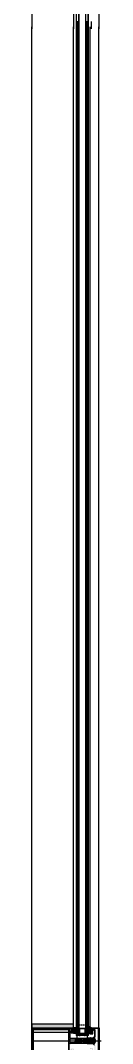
# Model space of a CAD drawing. Header units: millimetres. Extents: x 809 to 8159, y 33 to 4533.
# Drawn here: x 3993.9 to 4007.2, y 2323.5 to 2520.1 of the extents above; entities that cross this region are included whole.
import ezdxf

# ---------------------------------------------------------------- set-up
doc = ezdxf.new("R2010")
doc.units = ezdxf.units.MM
doc.linetypes.add('DASHDOT', pattern=[25.4, 12.7, -6.35, 0, -6.35])
doc.linetypes.add('HIDDEN', pattern=[0.375, 0.25, -0.125])
for name, color, linetype in [('1', 3, 'Continuous'), ('11', 11, 'Continuous'), ('3', 11, 'Continuous'), ('5', 11, 'Continuous'), ('EKSEN', 11, 'Continuous'), ('FITILLER', 240, 'Continuous'), ('GORUNUS-TARAMA', 11, 'Continuous')]:
    doc.layers.add(name, color=color, linetype=linetype)
doc.layers.add('cam', color=5, linetype='Continuous', lineweight=0)

# ---------------------------------------------------------------- blocks, each defined once
blk = doc.blocks.new('ajsdfxcvzx')
h = blk.add_hatch(color=256)
edge = h.paths.add_edge_path()
edge.add_line((35957.79, -6265), (35957.72, -6265))
edge.add_line((35957.72, -6265), (35957.72, -6264.91))
edge.add_line((35957.72, -6264.91), (35957.24, -6264.91))
edge.add_arc((35957.24, -6265.01), 0.1, 90, 180)
edge.add_line((35957.14, -6265.01), (35957.14, -6265.29))
edge.add_arc((35957.24, -6265.29), 0.1, 180, 270)
edge.add_line((35957.24, -6265.39), (35957.32, -6265.39))
edge.add_arc((35957.32, -6265.44), 0.05, 405, 450, ccw=False)
edge.add_line((35957.36, -6265.4), (35957.53, -6265.58))
edge.add_arc((35957.56, -6265.54), 0.05, 225, 270)
edge.add_line((35957.56, -6265.59), (35957.72, -6265.59))
edge.add_line((35957.72, -6265.59), (35957.72, -6265.5))
edge.add_line((35957.72, -6265.5), (35957.79, -6265.5))
edge.add_arc((35957.79, -6265.55), 0.05, 0, 90, ccw=False)
edge.add_line((35957.84, -6265.55), (35957.84, -6265.75))
edge.add_line((35957.84, -6265.75), (35957.4, -6265.75))
edge.add_arc((35957.4, -6265.7), 0.05, 180, 270, ccw=False)
edge.add_line((35957.35, -6265.7), (35957.35, -6265.63))
edge.add_arc((35957.3, -6265.63), 0.05, 360, 405)
edge.add_line((35957.34, -6265.6), (35957.3, -6265.56))
edge.add_arc((35957.27, -6265.6), 0.05, 405, 450)
edge.add_line((35957.27, -6265.55), (35957.19, -6265.55))
edge.add_arc((35957.19, -6265.6), 0.05, 90, 180)
edge.add_line((35957.14, -6265.6), (35957.14, -6265.85))
edge.add_line((35957.14, -6265.85), (35957.14, -6266.22))
edge.add_line((35957.14, -6266.22), (35957.11, -6266.25))
edge.add_line((35957.11, -6266.25), (35957.14, -6266.28))
edge.add_line((35957.14, -6266.28), (35957.14, -6266.65))
edge.add_arc((35957.23, -6266.66), 0.0919, 174.9295, 270.955)
edge.add_line((35957.23, -6266.75), (35959.51, -6266.75))
edge.add_arc((35959.53, -6266.75), 0.02, 180, 360)
edge.add_line((35959.55, -6266.75), (35959.57, -6266.75))
edge.add_arc((35959.59, -6266.75), 0.02, 180, 360)
edge.add_line((35959.61, -6266.75), (35960.54, -6266.75))
edge.add_line((35960.54, -6266.75), (35960.54, -6266.89))
edge.add_arc((35960.48, -6266.89), 0.06, 270, 360, ccw=False)
edge.add_line((35960.48, -6266.95), (35960.48, -6267.02))
edge.add_arc((35960.45, -6267.02), 0.03, 270, 360, ccw=False)
edge.add_line((35960.45, -6267.05), (35960.41, -6267.05))
edge.add_arc((35960.41, -6267.02), 0.03, 180, 270, ccw=False)
edge.add_line((35960.38, -6267.02), (35960.38, -6266.95))
edge.add_line((35960.38, -6266.95), (35959.74, -6266.95))
edge.add_line((35959.74, -6266.95), (35959.74, -6267.2))
edge.add_line((35959.74, -6267.2), (35959.69, -6267.25))
edge.add_line((35959.69, -6267.25), (35959.74, -6267.3))
edge.add_line((35959.74, -6267.3), (35959.74, -6267.55))
edge.add_line((35959.74, -6267.55), (35960.38, -6267.55))
edge.add_line((35960.38, -6267.55), (35960.38, -6267.48))
edge.add_arc((35960.41, -6267.48), 0.03, 90, 180, ccw=False)
edge.add_line((35960.41, -6267.45), (35960.45, -6267.45))
edge.add_arc((35960.45, -6267.48), 0.03, 0, 90, ccw=False)
edge.add_line((35960.48, -6267.48), (35960.48, -6267.55))
edge.add_arc((35960.48, -6267.61), 0.06, 360, 450, ccw=False)
edge.add_line((35960.54, -6267.61), (35960.54, -6267.75))
edge.add_line((35960.54, -6267.75), (35959.61, -6267.75))
edge.add_arc((35959.59, -6267.75), 0.02, 360, 540)
edge.add_line((35959.57, -6267.75), (35959.55, -6267.75))
edge.add_arc((35959.53, -6267.75), 0.02, 360, 540)
edge.add_line((35959.51, -6267.75), (35957.23, -6267.75))
edge.add_arc((35957.23, -6267.84), 0.0919, 449.045, 545.0705)
edge.add_line((35957.14, -6267.85), (35957.14, -6268.22))
edge.add_line((35957.14, -6268.22), (35957.11, -6268.25))
edge.add_line((35957.11, -6268.25), (35957.14, -6268.28))
edge.add_line((35957.14, -6268.28), (35957.14, -6268.65))
edge.add_line((35957.14, -6268.65), (35957.14, -6268.9))
edge.add_arc((35957.19, -6268.9), 0.05, 180, 270)
edge.add_line((35957.19, -6268.95), (35957.27, -6268.95))
edge.add_arc((35957.27, -6268.9), 0.05, 270, 315)
edge.add_line((35957.3, -6268.94), (35957.34, -6268.9))
edge.add_arc((35957.3, -6268.87), 0.05, 315, 360)
edge.add_line((35957.35, -6268.87), (35957.35, -6268.8))
edge.add_arc((35957.4, -6268.8), 0.05, 90, 180, ccw=False)
edge.add_line((35957.4, -6268.75), (35957.84, -6268.75))
edge.add_line((35957.84, -6268.75), (35957.84, -6268.95))
edge.add_arc((35957.79, -6268.95), 0.05, 270, 360, ccw=False)
edge.add_line((35957.79, -6269), (35957.72, -6269))
edge.add_line((35957.72, -6269), (35957.72, -6268.91))
edge.add_line((35957.72, -6268.91), (35957.56, -6268.91))
edge.add_arc((35957.56, -6268.96), 0.05, 450, 495)
edge.add_line((35957.53, -6268.92), (35957.36, -6269.1))
edge.add_arc((35957.32, -6269.06), 0.05, 270, 315, ccw=False)
edge.add_line((35957.32, -6269.11), (35957.24, -6269.11))
edge.add_arc((35957.24, -6269.21), 0.1, 90, 180)
edge.add_line((35957.14, -6269.21), (35957.14, -6269.49))
edge.add_arc((35957.24, -6269.49), 0.1, 180, 270)
edge.add_line((35957.24, -6269.59), (35957.72, -6269.59))
edge.add_line((35957.72, -6269.59), (35957.72, -6269.5))
edge.add_line((35957.72, -6269.5), (35957.79, -6269.5))
edge.add_arc((35957.79, -6269.55), 0.05, 0, 90, ccw=False)
edge.add_line((35957.84, -6269.55), (35957.84, -6269.75))
edge.add_line((35957.84, -6269.75), (35949.85, -6269.75))
edge.add_line((35949.85, -6269.75), (35949.85, -6264.75))
edge.add_line((35949.85, -6264.75), (35957.84, -6264.75))
edge.add_line((35957.84, -6264.75), (35957.84, -6264.95))
edge.add_arc((35957.79, -6264.95), 0.05, 270, 360, ccw=False)
h.paths.add_polyline_path([(35956.95, -6269.55), (35950.05, -6269.55), (35950.05, -6264.95), (35956.95, -6264.95), (35956.95, -6267.25)], flags=16)
edge = h.paths.add_edge_path(flags=16)
edge.add_arc((35959.35, -6267.05), 0.1, 360, 450)
edge.add_line((35959.35, -6266.95), (35957.25, -6266.95))
edge.add_arc((35957.25, -6267.05), 0.1, 90, 180)
edge.add_line((35957.15, -6267.05), (35957.15, -6267.45))
edge.add_arc((35957.25, -6267.45), 0.1, 180, 270)
edge.add_line((35957.25, -6267.55), (35959.35, -6267.55))
edge.add_arc((35959.35, -6267.45), 0.1, 270, 360)
edge.add_line((35959.45, -6267.45), (35959.45, -6267.05))
h = blk.add_hatch()
h.set_pattern_fill('NET', color=256, angle=180, style=0)
h.set_pattern_definition([(180, (35901.66928, -6273.70794), (-2e-17, 0.125), []), (90, (35901.66928, -6273.70794), (0.125, 3e-17), [])])
h.paths.add_polyline_path([(35960.09, -6265.96), (35958.93, -6265.96), (35958.93, -6266.25), (35959.13, -6266.21), (35959.37, -6266.19), (35959.62, -6266.19), (35959.95, -6266.22), (35960.09, -6266.24)])
h = blk.add_hatch(color=256)
edge = h.paths.add_edge_path()
edge.add_line((35961.41, -6268.73), (35961.41, -6269.33))
edge.add_line((35961.41, -6269.33), (35961.13, -6269.56))
edge.add_line((35961.13, -6269.56), (35961.13, -6269.36))
edge.add_line((35961.13, -6269.36), (35961.06, -6269.36))
edge.add_arc((35961.06, -6269.41), 0.05, 90, 180)
edge.add_line((35961.01, -6269.41), (35961.01, -6269.75))
edge.add_line((35961.01, -6269.75), (35961.12, -6269.75))
edge.add_line((35961.12, -6269.75), (35961.47, -6269.45))
edge.add_arc((35961.5, -6269.48), 0.05, 40, 130, ccw=False)
edge.add_line((35961.54, -6269.45), (35961.62, -6269.54))
edge.add_arc((35961.66, -6269.51), 0.05, 220, 310)
edge.add_line((35961.69, -6269.55), (35961.99, -6269.29))
edge.add_arc((35961.96, -6269.25), 0.05, 310, 360)
edge.add_line((35962.01, -6269.25), (35962.01, -6268.07))
edge.add_arc((35961.96, -6268.07), 0.05, 0, 45)
edge.add_line((35962, -6268.04), (35961.82, -6267.86))
edge.add_line((35961.82, -6267.86), (35961.78, -6267.86))
edge.add_line((35961.78, -6267.86), (35961.78, -6267.82))
edge.add_line((35961.78, -6267.82), (35961.72, -6267.76))
edge.add_arc((35961.76, -6267.73), 0.05, 180, 225, ccw=False)
edge.add_line((35961.71, -6267.73), (35961.71, -6266.77))
edge.add_arc((35961.76, -6266.77), 0.05, 135, 180, ccw=False)
edge.add_line((35961.72, -6266.74), (35961.78, -6266.68))
edge.add_line((35961.78, -6266.68), (35961.78, -6266.64))
edge.add_line((35961.78, -6266.64), (35961.82, -6266.64))
edge.add_line((35961.82, -6266.64), (35962, -6266.46))
edge.add_arc((35961.96, -6266.43), 0.05, 315, 360)
edge.add_line((35962.01, -6266.43), (35962.01, -6265.25))
edge.add_arc((35961.96, -6265.25), 0.05, 0, 50)
edge.add_line((35961.99, -6265.21), (35961.69, -6264.95))
edge.add_arc((35961.66, -6264.99), 0.05, 50, 140)
edge.add_line((35961.62, -6264.96), (35961.54, -6265.05))
edge.add_arc((35961.5, -6265.02), 0.05, 230, 320, ccw=False)
edge.add_line((35961.47, -6265.05), (35961.12, -6264.76))
edge.add_line((35961.12, -6264.76), (35961.01, -6264.76))
edge.add_line((35961.01, -6264.76), (35961.01, -6265.09))
edge.add_arc((35961.06, -6265.09), 0.05, 180, 270)
edge.add_line((35961.06, -6265.14), (35961.13, -6265.14))
edge.add_line((35961.13, -6265.14), (35961.13, -6264.94))
edge.add_line((35961.13, -6264.94), (35961.41, -6265.17))
edge.add_line((35961.41, -6265.17), (35961.41, -6265.77))
edge.add_line((35961.41, -6265.77), (35961.13, -6265.77))
edge.add_line((35961.13, -6265.77), (35961.13, -6265.64))
edge.add_line((35961.13, -6265.64), (35961.06, -6265.64))
edge.add_arc((35961.06, -6265.69), 0.05, 90, 180)
edge.add_line((35961.01, -6265.69), (35961.01, -6265.89))
edge.add_line((35961.01, -6265.89), (35961.48, -6265.89))
edge.add_arc((35961.48, -6265.84), 0.05, 270, 360)
edge.add_line((35961.53, -6265.84), (35961.53, -6265.27))
edge.add_arc((35961.58, -6265.27), 0.05, 140, 180, ccw=False)
edge.add_line((35961.54, -6265.23), (35961.63, -6265.13))
edge.add_arc((35961.67, -6265.16), 0.05, 50, 140, ccw=False)
edge.add_line((35961.7, -6265.12), (35961.87, -6265.26))
edge.add_arc((35961.84, -6265.3), 0.05, 0, 50, ccw=False)
edge.add_line((35961.89, -6265.3), (35961.89, -6266.38))
edge.add_arc((35961.84, -6266.38), 0.05, 315, 360, ccw=False)
edge.add_line((35961.88, -6266.41), (35961.55, -6266.74))
edge.add_arc((35961.52, -6266.7), 0.05, 270, 315, ccw=False)
edge.add_line((35961.52, -6266.75), (35961.11, -6266.75))
edge.add_line((35961.11, -6266.75), (35961.11, -6266.65))
edge.add_line((35961.11, -6266.65), (35961.01, -6266.65))
edge.add_line((35961.01, -6266.65), (35961.01, -6266.95))
edge.add_arc((35961.06, -6266.95), 0.05, 180, 270)
edge.add_line((35961.06, -6267), (35961.13, -6267))
edge.add_line((35961.13, -6267), (35961.13, -6266.87))
edge.add_line((35961.13, -6266.87), (35961.51, -6266.87))
edge.add_arc((35961.51, -6266.92), 0.05, 0, 90, ccw=False)
edge.add_line((35961.56, -6266.92), (35961.56, -6267.58))
edge.add_arc((35961.51, -6267.58), 0.05, 270, 360, ccw=False)
edge.add_line((35961.51, -6267.63), (35961.13, -6267.63))
edge.add_line((35961.13, -6267.63), (35961.13, -6267.5))
edge.add_line((35961.13, -6267.5), (35961.06, -6267.5))
edge.add_arc((35961.06, -6267.55), 0.05, 90, 180)
edge.add_line((35961.01, -6267.55), (35961.01, -6267.85))
edge.add_line((35961.01, -6267.85), (35961.11, -6267.85))
edge.add_line((35961.11, -6267.85), (35961.11, -6267.75))
edge.add_line((35961.11, -6267.75), (35961.52, -6267.75))
edge.add_arc((35961.52, -6267.8), 0.05, 45, 90, ccw=False)
edge.add_line((35961.55, -6267.76), (35961.88, -6268.09))
edge.add_arc((35961.84, -6268.12), 0.05, 0, 45, ccw=False)
edge.add_line((35961.89, -6268.12), (35961.89, -6269.2))
edge.add_arc((35961.84, -6269.2), 0.05, 310, 360, ccw=False)
edge.add_line((35961.87, -6269.24), (35961.7, -6269.38))
edge.add_arc((35961.67, -6269.34), 0.05, 220, 310, ccw=False)
edge.add_line((35961.63, -6269.37), (35961.54, -6269.27))
edge.add_arc((35961.58, -6269.23), 0.05, 180, 220, ccw=False)
edge.add_line((35961.53, -6269.23), (35961.53, -6268.66))
edge.add_arc((35961.48, -6268.66), 0.05, 360, 450)
edge.add_line((35961.48, -6268.61), (35961.01, -6268.61))
edge.add_line((35961.01, -6268.61), (35961.01, -6268.81))
edge.add_arc((35961.06, -6268.81), 0.05, 180, 270)
edge.add_line((35961.06, -6268.86), (35961.13, -6268.86))
edge.add_line((35961.13, -6268.86), (35961.13, -6268.73))
edge.add_line((35961.13, -6268.73), (35961.41, -6268.73))
h = blk.add_hatch(color=256)
edge = h.paths.add_edge_path()
edge.add_arc((35962.6, -6269.57), 0.05, 270, 360)
edge.add_line((35962.65, -6269.57), (35962.65, -6264.93))
edge.add_arc((35962.6, -6264.93), 0.05, 360, 450)
edge.add_line((35962.6, -6264.88), (35961.65, -6264.88))
edge.add_line((35961.65, -6264.88), (35961.54, -6265.01))
edge.add_arc((35961.5, -6264.98), 0.05, 230, 320, ccw=False)
edge.add_line((35961.47, -6265.02), (35961.19, -6264.79))
edge.add_arc((35961.2, -6264.77), 0.02, 90, 230, ccw=False)
edge.add_line((35961.2, -6264.75), (35962.73, -6264.75))
edge.add_arc((35962.73, -6264.8), 0.05, 0, 90, ccw=False)
edge.add_line((35962.78, -6264.8), (35962.78, -6269.7))
edge.add_arc((35962.73, -6269.7), 0.05, 270, 360, ccw=False)
edge.add_line((35962.73, -6269.75), (35961.2, -6269.75))
edge.add_arc((35961.2, -6269.73), 0.02, 130, 270, ccw=False)
edge.add_line((35961.19, -6269.71), (35961.47, -6269.48))
edge.add_arc((35961.5, -6269.52), 0.05, 40, 130, ccw=False)
edge.add_line((35961.54, -6269.49), (35961.65, -6269.62))
edge.add_line((35961.65, -6269.62), (35962.6, -6269.62))
at = {"layer": 'FITILLER'}
h = blk.add_hatch(dxfattribs=at)
h.set_pattern_fill('DOTS', color=256, scale=1.2, angle=135, style=0)
h.set_pattern_definition([(135, (36052.0062, -6406.31184), (-0.079549513, -0.026516504), [0, -0.075])])
h.paths.add_polyline_path([(35957.81, -6264.74), (35957.81, -6264.05), (35949.81, -6264.05), (35949.81, -6264.74)])
h = blk.add_hatch(dxfattribs=at)
h.set_pattern_fill('NET', color=256, scale=1.5, angle=225, style=0)
h.set_pattern_definition([(225, (35971.45092, -6277.49666), (0.1325825, -0.1325825), []), (315, (35971.45092, -6277.49666), (0.1325825, 0.1325825), [])])
edge = h.paths.add_edge_path(flags=16)
edge.add_arc((35957.82, -6265.28), 0.1, 270, 360, ccw=False)
edge.add_line((35957.82, -6265.38), (35957.66, -6265.38))
edge.add_arc((35957.66, -6265.28), 0.1, 180, 270, ccw=False)
edge.add_line((35957.56, -6265.28), (35957.56, -6265.23))
edge.add_arc((35957.66, -6265.23), 0.1, 90, 180, ccw=False)
edge.add_line((35957.66, -6265.13), (35957.82, -6265.13))
edge.add_arc((35957.82, -6265.23), 0.1, 0, 90, ccw=False)
edge.add_line((35957.92, -6265.23), (35957.92, -6265.28))
edge = h.paths.add_edge_path()
edge.add_line((35957.84, -6265.75), (35958.35, -6265.75))
edge.add_arc((35958.35, -6265.74), 0.01, 270, 405)
edge.add_line((35958.36, -6265.73), (35958.25, -6265.62))
edge.add_arc((35958.26, -6265.62), 0.00893, 135, 225, ccw=False)
edge.add_line((35958.25, -6265.61), (35958.36, -6265.5))
edge.add_arc((35958.35, -6265.49), 0.00893, 315, 405)
edge.add_line((35958.36, -6265.49), (35958.25, -6265.38))
edge.add_arc((35958.26, -6265.37), 0.00893, 135, 225, ccw=False)
edge.add_line((35958.25, -6265.37), (35958.36, -6265.26))
edge.add_arc((35958.35, -6265.25), 0.00893, 315, 405)
edge.add_line((35958.36, -6265.24), (35958.25, -6265.13))
edge.add_arc((35958.26, -6265.13), 0.00893, 135, 225, ccw=False)
edge.add_line((35958.25, -6265.12), (35958.36, -6265.01))
edge.add_arc((35958.35, -6265.01), 0.00893, 315, 405)
edge.add_line((35958.36, -6265), (35958.25, -6264.89))
edge.add_arc((35958.26, -6264.88), 0.00893, 135, 225, ccw=False)
edge.add_line((35958.25, -6264.88), (35958.36, -6264.77))
edge.add_arc((35958.35, -6264.76), 0.01, 315, 450)
edge.add_line((35958.35, -6264.75), (35957.84, -6264.75))
edge.add_line((35957.84, -6264.75), (35957.84, -6264.98))
edge.add_arc((35957.79, -6264.98), 0.05, 270, 360, ccw=False)
edge.add_line((35957.79, -6265.03), (35957.67, -6265.03))
edge.add_line((35957.67, -6265.03), (35957.67, -6264.93))
edge.add_line((35957.67, -6264.93), (35957.62, -6264.93))
edge.add_line((35957.62, -6264.93), (35957.49, -6265))
edge.add_arc((35957.51, -6265.04), 0.05, 120, 180)
edge.add_line((35957.46, -6265.04), (35957.46, -6265.46))
edge.add_arc((35957.51, -6265.46), 0.05, 180, 240)
edge.add_line((35957.49, -6265.5), (35957.62, -6265.58))
edge.add_line((35957.62, -6265.58), (35957.67, -6265.58))
edge.add_line((35957.67, -6265.58), (35957.67, -6265.48))
edge.add_line((35957.67, -6265.48), (35957.79, -6265.48))
edge.add_arc((35957.79, -6265.53), 0.05, 0, 90, ccw=False)
edge.add_line((35957.84, -6265.53), (35957.84, -6265.75))
h = blk.add_hatch(dxfattribs=at)
h.set_pattern_fill('NET', color=256, scale=1.5, angle=225, style=0)
h.set_pattern_definition([(225, (35975.4269, -6281.73818), (0.1325825, -0.1325825), []), (315, (35975.4269, -6281.73818), (0.1325825, 0.1325825), [])])
edge = h.paths.add_edge_path(flags=16)
edge.add_arc((35961.18, -6265.37), 0.1, 0, 90)
edge.add_line((35961.18, -6265.27), (35961.06, -6265.27))
edge.add_arc((35961.06, -6265.37), 0.1, 90, 180)
edge.add_line((35960.96, -6265.37), (35960.96, -6265.42))
edge.add_arc((35961.06, -6265.42), 0.1, 180, 270)
edge.add_line((35961.06, -6265.52), (35961.18, -6265.52))
edge.add_arc((35961.18, -6265.42), 0.1, 270, 360)
edge.add_line((35961.28, -6265.42), (35961.28, -6265.37))
edge = h.paths.add_edge_path()
edge.add_arc((35961.03, -6264.41), 0.2, 229.7669, 260)
edge.add_line((35960.99, -6264.61), (35961.13, -6264.63))
edge.add_arc((35961.12, -6264.68), 0.05, 15, 80, ccw=False)
edge.add_line((35961.17, -6264.67), (35961.18, -6264.74))
edge.add_line((35961.18, -6264.74), (35961.01, -6264.74))
edge.add_line((35961.01, -6264.74), (35961.01, -6265.12))
edge.add_arc((35961.06, -6265.12), 0.05, 180, 270)
edge.add_line((35961.06, -6265.17), (35961.18, -6265.17))
edge.add_line((35961.18, -6265.17), (35961.18, -6265.07))
edge.add_line((35961.18, -6265.07), (35961.23, -6265.07))
edge.add_line((35961.23, -6265.07), (35961.36, -6265.14))
edge.add_arc((35961.33, -6265.19), 0.05, 0, 60, ccw=False)
edge.add_line((35961.38, -6265.19), (35961.38, -6265.6))
edge.add_arc((35961.33, -6265.6), 0.05, -60, 0, ccw=False)
edge.add_line((35961.36, -6265.64), (35961.23, -6265.72))
edge.add_line((35961.23, -6265.72), (35961.18, -6265.72))
edge.add_line((35961.18, -6265.72), (35961.18, -6265.62))
edge.add_line((35961.18, -6265.62), (35961.06, -6265.62))
edge.add_arc((35961.06, -6265.67), 0.05, 90, 180)
edge.add_line((35961.01, -6265.67), (35961.01, -6265.89))
edge.add_line((35961.01, -6265.89), (35960.66, -6265.89))
edge.add_line((35960.66, -6265.89), (35960.66, -6265.74))
edge.add_line((35960.66, -6265.74), (35960.81, -6265.74))
edge.add_arc((35960.81, -6265.69), 0.05, 270, 360)
edge.add_line((35960.86, -6265.69), (35960.86, -6265.67))
edge.add_arc((35960.81, -6265.67), 0.05, 0, 90)
edge.add_line((35960.81, -6265.62), (35960.66, -6265.62))
edge.add_line((35960.66, -6265.62), (35960.66, -6265.47))
edge.add_line((35960.66, -6265.47), (35960.81, -6265.47))
edge.add_arc((35960.81, -6265.42), 0.05, 270, 360)
edge.add_line((35960.86, -6265.42), (35960.86, -6265.4))
edge.add_arc((35960.81, -6265.4), 0.05, 0, 90)
edge.add_line((35960.81, -6265.35), (35960.66, -6265.35))
edge.add_line((35960.66, -6265.35), (35960.66, -6265.2))
edge.add_line((35960.66, -6265.2), (35960.81, -6265.2))
edge.add_arc((35960.81, -6265.15), 0.05, 270, 360)
edge.add_line((35960.86, -6265.15), (35960.86, -6265.13))
edge.add_arc((35960.81, -6265.13), 0.05, 0, 90)
edge.add_line((35960.81, -6265.08), (35960.66, -6265.08))
edge.add_line((35960.66, -6265.08), (35960.66, -6264.93))
edge.add_line((35960.66, -6264.93), (35960.81, -6264.93))
edge.add_arc((35960.81, -6264.88), 0.05, 270, 360)
edge.add_line((35960.86, -6264.88), (35960.86, -6264.77))
edge.add_arc((35960.81, -6264.77), 0.05, 0, 40)
edge.add_line((35960.85, -6264.74), (35960.58, -6264.42))
edge.add_arc((35960.61, -6264.39), 0.05, 49.7669, 229.7669, ccw=False)
edge.add_line((35960.64, -6264.35), (35960.9, -6264.56))
h = blk.add_hatch(dxfattribs=at)
h.set_pattern_fill('NET', color=256, scale=1.5, angle=225, style=0)
h.set_pattern_definition([(225, (35979.32106, -6345.28217), (0.1325825, -0.1325825), []), (315, (35979.32106, -6345.28217), (0.1325825, 0.1325825), [])])
edge = h.paths.add_edge_path(flags=16)
edge.add_arc((35961.02, -6267.23), 0.1, 90, 180, ccw=False)
edge.add_line((35961.02, -6267.13), (35961.17, -6267.13))
edge.add_arc((35961.17, -6267.23), 0.1, 0, 90, ccw=False)
edge.add_line((35961.27, -6267.23), (35961.27, -6267.28))
edge.add_arc((35961.17, -6267.28), 0.1, 270, 360, ccw=False)
edge.add_line((35961.17, -6267.38), (35961.02, -6267.38))
edge.add_arc((35961.02, -6267.28), 0.1, 180, 270, ccw=False)
edge.add_line((35960.92, -6267.28), (35960.92, -6267.23))
edge = h.paths.add_edge_path()
edge.add_line((35961, -6266.75), (35960.48, -6266.75))
edge.add_arc((35960.48, -6266.76), 0.01, 90, 225)
edge.add_line((35960.48, -6266.77), (35960.59, -6266.88))
edge.add_arc((35960.58, -6266.89), 0.00893, -45, 45, ccw=False)
edge.add_line((35960.59, -6266.89), (35960.48, -6267))
edge.add_arc((35960.48, -6267.01), 0.00893, 135, 225)
edge.add_line((35960.48, -6267.01), (35960.59, -6267.12))
edge.add_arc((35960.58, -6267.13), 0.00893, -45, 45, ccw=False)
edge.add_line((35960.59, -6267.14), (35960.48, -6267.24))
edge.add_arc((35960.48, -6267.25), 0.00893, 135, 225)
edge.add_line((35960.48, -6267.26), (35960.59, -6267.37))
edge.add_arc((35960.58, -6267.37), 0.00893, -45, 45, ccw=False)
edge.add_line((35960.59, -6267.38), (35960.48, -6267.49))
edge.add_arc((35960.48, -6267.49), 0.00893, 135, 225)
edge.add_line((35960.48, -6267.5), (35960.59, -6267.61))
edge.add_arc((35960.58, -6267.62), 0.00893, -45, 45, ccw=False)
edge.add_line((35960.59, -6267.62), (35960.48, -6267.73))
edge.add_arc((35960.48, -6267.74), 0.01, 135, 270)
edge.add_line((35960.48, -6267.75), (35961, -6267.75))
edge.add_line((35961, -6267.75), (35961, -6267.53))
edge.add_arc((35961.05, -6267.53), 0.05, 90, 180, ccw=False)
edge.add_line((35961.05, -6267.48), (35961.17, -6267.48))
edge.add_line((35961.17, -6267.48), (35961.17, -6267.58))
edge.add_line((35961.17, -6267.58), (35961.22, -6267.58))
edge.add_line((35961.22, -6267.58), (35961.35, -6267.5))
edge.add_arc((35961.32, -6267.46), 0.05, 300, 360)
edge.add_line((35961.37, -6267.46), (35961.37, -6267.04))
edge.add_arc((35961.32, -6267.04), 0.05, 0, 60)
edge.add_line((35961.35, -6267), (35961.22, -6266.93))
edge.add_line((35961.22, -6266.93), (35961.17, -6266.93))
edge.add_line((35961.17, -6266.93), (35961.17, -6267.03))
edge.add_line((35961.17, -6267.03), (35961.05, -6267.03))
edge.add_arc((35961.05, -6266.98), 0.05, 180, 270, ccw=False)
edge.add_line((35961, -6266.98), (35961, -6266.75))
at = {"linetype": 'HIDDEN'}
for p, q in [((35958.51, -6266.23), (35958.51, -6264.17)), ((35958.51, -6264.17), (35960.51, -6264.17)), ((35960.51, -6264.17), (35960.51, -6266.25))]:
    blk.add_line(p, q, dxfattribs=at)
blk.add_line((35960.51, -6266.25), (35960.51, -6266.25))
at = {"elevation": 0}
for points in [[(35949.85, -6269.75), (35949.85, -6264.75), (35957.84, -6264.75), (35957.84, -6264.95, -0.414214), (35957.79, -6265), (35957.72, -6265), (35957.72, -6264.91), (35957.24, -6264.91, 0.414214), (35957.14, -6265.01), (35957.14, -6265.29, 0.414214), (35957.24, -6265.39), (35957.32, -6265.39, -0.198912), (35957.36, -6265.4), (35957.53, -6265.58, 0.198912), (35957.56, -6265.59), (35957.72, -6265.59), (35957.72, -6265.5), (35957.79, -6265.5, -0.414214), (35957.84, -6265.55), (35957.84, -6265.75), (35957.4, -6265.75, -0.414214), (35957.35, -6265.7), (35957.35, -6265.63, 0.198912), (35957.34, -6265.6), (35957.3, -6265.56, 0.198912), (35957.27, -6265.55), (35957.19, -6265.55, 0.414214), (35957.14, -6265.6), (35957.14, -6265.85), (35957.14, -6266.22), (35957.11, -6266.25), (35957.14, -6266.28), (35957.14, -6266.65, 0.445362), (35957.23, -6266.75), (35959.51, -6266.75, 1), (35959.55, -6266.75), (35959.57, -6266.75, 1), (35959.61, -6266.75), (35960.54, -6266.75), (35960.54, -6266.89, -0.414214), (35960.48, -6266.95), (35960.48, -6267.02, -0.414214), (35960.45, -6267.05), (35960.41, -6267.05, -0.414214), (35960.38, -6267.02), (35960.38, -6266.95), (35959.74, -6266.95), (35959.74, -6267.2), (35959.69, -6267.25), (35959.74, -6267.3), (35959.74, -6267.55), (35960.38, -6267.55), (35960.38, -6267.48, -0.414214), (35960.41, -6267.45), (35960.45, -6267.45, -0.414214), (35960.48, -6267.48), (35960.48, -6267.55, -0.414214), (35960.54, -6267.61), (35960.54, -6267.75), (35959.61, -6267.75, 1), (35959.57, -6267.75), (35959.55, -6267.75, 1), (35959.51, -6267.75), (35957.23, -6267.75, 0.445362), (35957.14, -6267.85)], [(35961.78, -6267.82), (35961.72, -6267.76, -0.198912), (35961.71, -6267.73), (35961.71, -6266.77, -0.198912), (35961.72, -6266.74), (35961.78, -6266.68), (35961.78, -6266.64), (35961.82, -6266.64), (35962, -6266.46, 0.198912), (35962.01, -6266.43), (35962.01, -6265.25, 0.221695), (35961.99, -6265.21), (35961.69, -6264.95, 0.414214), (35961.62, -6264.96), (35961.54, -6265.05, -0.414214), (35961.47, -6265.05), (35961.12, -6264.76), (35961.01, -6264.76), (35961.01, -6265.09, 0.414214), (35961.06, -6265.14), (35961.13, -6265.14), (35961.13, -6264.94), (35961.41, -6265.17), (35961.41, -6265.77), (35961.13, -6265.77), (35961.13, -6265.64), (35961.06, -6265.64, 0.414214), (35961.01, -6265.69), (35961.01, -6265.89), (35961.48, -6265.89, 0.414214), (35961.53, -6265.84), (35961.53, -6265.27, -0.176327), (35961.54, -6265.23), (35961.63, -6265.13, -0.414214), (35961.7, -6265.12), (35961.87, -6265.26, -0.221695), (35961.89, -6265.3), (35961.89, -6266.38, -0.198912), (35961.88, -6266.41), (35961.55, -6266.74, -0.198912), (35961.52, -6266.75), (35961.11, -6266.75), (35961.11, -6266.65), (35961.01, -6266.65), (35961.01, -6266.95, 0.414214), (35961.06, -6267), (35961.13, -6267), (35961.13, -6266.87), (35961.51, -6266.87, -0.414214), (35961.56, -6266.92), (35961.56, -6267.58, -0.414214), (35961.51, -6267.63), (35961.13, -6267.63), (35961.13, -6267.5), (35961.06, -6267.5, 0.414214), (35961.01, -6267.55), (35961.01, -6267.85)], [(35961.11, -6267.85), (35961.11, -6267.75), (35961.52, -6267.75, -0.198912), (35961.55, -6267.76), (35961.88, -6268.09, -0.198912)]]:
    blk.add_lwpolyline(points, format="xyb", dxfattribs=at)
for points in [[(35956.95, -6269.55), (35950.05, -6269.55), (35950.05, -6264.95), (35956.95, -6264.95), (35956.95, -6267.25)], [(35960.11, -6265.95), (35958.93, -6265.95), (35958.93, -6264.8), (35960.11, -6264.8)], [(35960.09, -6265.96), (35958.93, -6265.96), (35958.93, -6266.25), (35959.13, -6266.21), (35959.37, -6266.19), (35959.62, -6266.19), (35959.95, -6266.22), (35960.09, -6266.24)], [(35960.01, -6265.85), (35959.03, -6265.85), (35959.03, -6264.9), (35960.01, -6264.9)]]:
    blk.add_lwpolyline(points, close=True, dxfattribs=at)
for points in [[(35962.6, -6269.62, 0.414214), (35962.65, -6269.57), (35962.65, -6264.93, 0.414214), (35962.6, -6264.88), (35961.65, -6264.88), (35961.54, -6265.01, -0.414214), (35961.47, -6265.02), (35961.19, -6264.79, -0.700208), (35961.2, -6264.75), (35962.73, -6264.75, -0.414214), (35962.78, -6264.8), (35962.78, -6269.7, -0.414214), (35962.73, -6269.75), (35961.2, -6269.75, -0.700208), (35961.19, -6269.71), (35961.47, -6269.48, -0.414214), (35961.54, -6269.49), (35961.65, -6269.62)], [(35959.45, -6267.05, 0.414214), (35959.35, -6266.95), (35957.25, -6266.95, 0.414214), (35957.15, -6267.05), (35957.15, -6267.45, 0.414214), (35957.25, -6267.55), (35959.35, -6267.55, 0.414214), (35959.45, -6267.45)]]:
    blk.add_lwpolyline(points, format="xyb", close=True, dxfattribs=at)
at = {"layer": '1', "linetype": 'DASHDOT', "ltscale": 10}
for p, q in [((35961.33, -6267.01), (35961.23, -6267.49)), ((35961.36, -6267.11), (35961.23, -6267.49)), ((35961.39, -6267.39), (35961.26, -6267.39)), ((35961.33, -6267.01), (35961.36, -6267.11)), ((35961.49, -6267.11), (35961.36, -6267.11)), ((35961.39, -6267.39), (35961.53, -6267.01)), ((35961.43, -6267.49), (35961.39, -6267.39)), ((35961.53, -6267.01), (35961.43, -6267.49)), ((35961.56, -6267.11), (35961.43, -6267.49)), ((35961.56, -6267.39), (35961.46, -6267.39)), ((35961.72, -6267.39), (35961.46, -6267.39)), ((35961.53, -6267.01), (35961.56, -6267.11)), ((35961.72, -6267.11), (35961.56, -6267.11)), ((35961.56, -6267.11), (35961.56, -6267.11)), ((35961.56, -6267.39), (35961.56, -6267.39)), ((35961.56, -6267.39), (35961.56, -6267.39)), ((35961.56, -6267.39), (35961.57, -6267.39)), ((35961.56, -6267.39), (35961.57, -6267.39)), ((35961.72, -6266.78), (35961.72, -6267.73)), ((35961.87, -6266.78), (35961.72, -6266.78)), ((35961.87, -6267.73), (35961.72, -6267.73))]:
    blk.add_line(p, q, dxfattribs=at)
for centre, radius, start, end in [((35961.43, -6267.25), 0.653, 8.4072, 46.688), ((35961.43, -6267.25), 0.653, 313.312, 351.5928), ((35962.16, -6267.25), 0.13, 132.6849, 227.3151)]:
    blk.add_arc(centre, radius, start, end, dxfattribs=at)
at = {"layer": '11'}
for p, q in [((35957.92, -6267.25), (35958.18, -6267.16)), ((35957.92, -6267.25), (35958.12, -6267.34)), ((35958.12, -6267.34), (35958.23, -6267.03)), ((35958.15, -6267.44), (35958.12, -6267.34)), ((35958.23, -6267.03), (35958.15, -6267.44)), ((35958.26, -6267.13), (35958.15, -6267.44)), ((35958.18, -6267.37), (35958.23, -6267.39)), ((35958.23, -6267.03), (35958.26, -6267.13)), ((35958.38, -6267.39), (35958.24, -6267.39)), ((35958.26, -6267.13), (35958.33, -6267.11)), ((35958.49, -6267.11), (35958.34, -6267.11)), ((35958.38, -6267.39), (35958.52, -6267.01)), ((35958.38, -6267.39), (35958.52, -6267.01)), ((35958.42, -6267.49), (35958.38, -6267.39)), ((35958.52, -6267.01), (35958.42, -6267.49)), ((35958.56, -6267.11), (35958.42, -6267.49)), ((35958.67, -6267.39), (35958.46, -6267.39)), ((35958.52, -6267.01), (35958.56, -6267.11)), ((35958.77, -6267.11), (35958.56, -6267.11)), ((35958.67, -6267.39), (35958.81, -6267.01)), ((35958.67, -6267.39), (35958.81, -6267.01)), ((35958.71, -6267.49), (35958.67, -6267.39)), ((35958.81, -6267.01), (35958.71, -6267.49)), ((35958.84, -6267.11), (35958.71, -6267.49)), ((35958.96, -6267.39), (35958.74, -6267.39)), ((35958.81, -6267.01), (35958.84, -6267.11)), ((35959.06, -6267.11), (35958.84, -6267.11)), ((35958.96, -6267.39), (35959.09, -6267.01)), ((35958.96, -6267.39), (35959.09, -6267.01)), ((35958.99, -6267.49), (35958.96, -6267.39)), ((35959.09, -6267.01), (35958.99, -6267.49)), ((35959.13, -6267.11), (35958.99, -6267.49)), ((35959.24, -6267.39), (35959.03, -6267.39)), ((35959.09, -6267.01), (35959.13, -6267.11)), ((35959.34, -6267.11), (35959.13, -6267.11)), ((35959.24, -6267.39), (35959.38, -6267.01)), ((35959.24, -6267.39), (35959.38, -6267.01)), ((35959.28, -6267.49), (35959.24, -6267.39)), ((35959.38, -6267.01), (35959.28, -6267.49)), ((35959.41, -6267.11), (35959.28, -6267.49)), ((35959.48, -6267.39), (35959.31, -6267.39)), ((35959.38, -6267.01), (35959.41, -6267.11)), ((35959.58, -6267.11), (35959.41, -6267.11)), ((35959.48, -6267.39), (35959.62, -6267.01)), ((35959.48, -6267.39), (35959.62, -6267.01)), ((35959.52, -6267.49), (35959.48, -6267.39)), ((35959.62, -6267.01), (35959.52, -6267.49)), ((35959.65, -6267.11), (35959.52, -6267.49)), ((35959.72, -6267.39), (35959.55, -6267.39)), ((35959.62, -6267.01), (35959.65, -6267.11)), ((35959.82, -6267.11), (35959.65, -6267.11)), ((35959.72, -6267.39), (35959.86, -6267.01)), ((35959.72, -6267.39), (35959.86, -6267.01)), ((35959.76, -6267.49), (35959.72, -6267.39)), ((35959.86, -6267.01), (35959.76, -6267.49)), ((35959.89, -6267.11), (35959.76, -6267.49)), ((35959.96, -6267.39), (35959.79, -6267.39)), ((35959.86, -6267.01), (35959.89, -6267.11)), ((35960.06, -6267.11), (35959.89, -6267.11)), ((35959.96, -6267.39), (35960.1, -6267.01)), ((35960, -6267.49), (35959.96, -6267.39)), ((35960.1, -6267.01), (35960, -6267.49)), ((35960.13, -6267.11), (35960, -6267.49)), ((35960.19, -6267.39), (35960.03, -6267.39)), ((35960.1, -6267.01), (35960.13, -6267.11)), ((35960.29, -6267.11), (35960.13, -6267.11)), ((35960.19, -6267.39), (35960.33, -6267.01)), ((35960.23, -6267.49), (35960.19, -6267.39)), ((35960.33, -6267.01), (35960.23, -6267.49)), ((35960.36, -6267.11), (35960.23, -6267.49)), ((35960.39, -6267.39), (35960.26, -6267.39)), ((35960.33, -6267.01), (35960.36, -6267.11)), ((35960.49, -6267.11), (35960.36, -6267.11)), ((35960.39, -6267.39), (35960.53, -6267.01)), ((35960.39, -6267.39), (35960.53, -6267.01)), ((35960.43, -6267.49), (35960.39, -6267.39)), ((35960.53, -6267.01), (35960.43, -6267.49)), ((35960.56, -6267.11), (35960.43, -6267.49)), ((35960.59, -6267.39), (35960.46, -6267.39)), ((35960.53, -6267.01), (35960.56, -6267.11)), ((35960.69, -6267.11), (35960.56, -6267.11)), ((35960.73, -6267.01), (35960.59, -6267.39)), ((35960.59, -6267.39), (35960.63, -6267.49)), ((35960.63, -6267.49), (35960.73, -6267.01)), ((35960.76, -6267.11), (35960.63, -6267.49)), ((35960.79, -6267.39), (35960.66, -6267.39)), ((35960.73, -6267.01), (35960.76, -6267.11)), ((35960.89, -6267.11), (35960.76, -6267.11)), ((35960.79, -6267.39), (35960.93, -6267.01)), ((35960.83, -6267.49), (35960.79, -6267.39)), ((35960.93, -6267.01), (35960.83, -6267.49)), ((35960.96, -6267.11), (35960.83, -6267.49)), ((35960.99, -6267.39), (35960.86, -6267.39)), ((35960.93, -6267.01), (35960.96, -6267.11)), ((35961.09, -6267.11), (35960.96, -6267.11)), ((35960.99, -6267.39), (35961.13, -6267.01)), ((35961.03, -6267.49), (35960.99, -6267.39)), ((35961.13, -6267.01), (35961.03, -6267.49)), ((35961.16, -6267.11), (35961.03, -6267.49)), ((35961.19, -6267.39), (35961.06, -6267.39)), ((35961.13, -6267.01), (35961.16, -6267.11)), ((35961.29, -6267.11), (35961.16, -6267.11)), ((35961.19, -6267.39), (35961.33, -6267.01)), ((35961.23, -6267.49), (35961.19, -6267.39))]:
    blk.add_line(p, q, dxfattribs=at)
for centre, start, end in [((35958.24, -6267.37), 245.3251, 270), ((35958.34, -6267.13), 90, 109.1116)]:
    blk.add_arc(centre, 0.02, start, end, dxfattribs=at)
at = {"layer": '3'}
for p, q in [((35958.51, -6266.71), (35958.51, -6266.25)), ((35960.51, -6266.71), (35960.51, -6266.25)), ((35958.51, -6266.71), (35960.51, -6266.71))]:
    blk.add_line(p, q, dxfattribs=at)
at = {"layer": '5'}
for p, q in [((35949.81, -6069.65), (35949.81, -6072.78)), ((35957.81, -6069.65), (35957.81, -6072.78)), ((35962.68, -6069.65), (35962.68, -6072.78)), ((35961.2, -6071.33), (35961.2, -6072.78)), ((35949.81, -6264.75), (35949.81, -6072.36)), ((35957.81, -6264.75), (35957.81, -6072.36)), ((35961.01, -6264.75), (35961.01, -6072.36)), ((35962.68, -6264.75), (35962.68, -6072.36))]:
    blk.add_line(p, q, dxfattribs=at)
at = {"layer": 'cam'}
for p, q in [((35958.31, -6072.78), (35958.31, -6068.15)), ((35958.41, -6072.78), (35958.41, -6068.15)), ((35958.81, -6072.78), (35958.81, -6068.15)), ((35958.91, -6072.78), (35958.91, -6068.15)), ((35960.11, -6072.78), (35960.11, -6068.15)), ((35960.21, -6072.78), (35960.21, -6068.15)), ((35960.61, -6072.78), (35960.61, -6068.15)), ((35960.71, -6072.78), (35960.71, -6068.15)), ((35958.51, -6072.78), (35958.51, -6071.26)), ((35958.61, -6072.78), (35958.61, -6071.26)), ((35958.71, -6072.78), (35958.71, -6071.26)), ((35960.31, -6072.78), (35960.31, -6071.26)), ((35960.41, -6072.78), (35960.41, -6071.26)), ((35960.51, -6072.78), (35960.51, -6071.26)), ((35958.31, -6072.41), (35958.31, -6266.25)), ((35958.41, -6072.41), (35958.41, -6266.25)), ((35958.51, -6072.41), (35958.51, -6264.13)), ((35958.61, -6072.41), (35958.61, -6266.25)), ((35958.71, -6072.41), (35958.71, -6266.25)), ((35958.81, -6072.41), (35958.81, -6266.25)), ((35958.91, -6072.41), (35958.91, -6266.25)), ((35960.11, -6072.36), (35960.11, -6266.25)), ((35960.21, -6072.36), (35960.21, -6266.25)), ((35960.31, -6072.36), (35960.31, -6266.25)), ((35960.41, -6072.36), (35960.41, -6266.25)), ((35960.51, -6072.36), (35960.51, -6264.13)), ((35960.61, -6072.36), (35960.61, -6266.25)), ((35960.71, -6072.36), (35960.71, -6266.25)), ((35958.91, -6266.25), (35958.31, -6266.25)), ((35960.71, -6266.25), (35960.11, -6266.25))]:
    blk.add_line(p, q, dxfattribs=at)
at = {"layer": 'EKSEN', "linetype": 'DASHDOT', "ltscale": 5}
blk.add_line((35950.15, -6267.25), (35963.14, -6267.25), dxfattribs=at)
at = {"layer": 'FITILLER', "elevation": 0}
blk.add_lwpolyline([(35957.81, -6264.74), (35957.81, -6264.05), (35949.81, -6264.05), (35949.81, -6264.74)], close=True, dxfattribs=at)
for points in [[(35957.84, -6265.75), (35958.35, -6265.75, 0.668179), (35958.36, -6265.73), (35958.25, -6265.62, -0.414214), (35958.25, -6265.61), (35958.36, -6265.5, 0.414214), (35958.36, -6265.49), (35958.25, -6265.38, -0.414214), (35958.25, -6265.37), (35958.36, -6265.26, 0.414214), (35958.36, -6265.24), (35958.25, -6265.13, -0.414214), (35958.25, -6265.12), (35958.36, -6265.01, 0.414214), (35958.36, -6265), (35958.25, -6264.89, -0.414214), (35958.25, -6264.88), (35958.36, -6264.77, 0.668179), (35958.35, -6264.75), (35957.84, -6264.75), (35957.84, -6264.98, -0.414214), (35957.79, -6265.03), (35957.67, -6265.03), (35957.67, -6264.93), (35957.62, -6264.93), (35957.49, -6265, 0.267949), (35957.46, -6265.04), (35957.46, -6265.46, 0.267949), (35957.49, -6265.5), (35957.62, -6265.58), (35957.67, -6265.58), (35957.67, -6265.48), (35957.79, -6265.48, -0.414214), (35957.84, -6265.53)], [(35957.92, -6265.28, -0.414214), (35957.82, -6265.38), (35957.66, -6265.38, -0.414214), (35957.56, -6265.28), (35957.56, -6265.23, -0.414214), (35957.66, -6265.13), (35957.82, -6265.13, -0.414214), (35957.92, -6265.23)], [(35960.9, -6264.56, 0.132688), (35960.99, -6264.61), (35961.13, -6264.63, -0.291473), (35961.17, -6264.67), (35961.18, -6264.74), (35961.01, -6264.74), (35961.01, -6265.12, 0.414214), (35961.06, -6265.17), (35961.18, -6265.17), (35961.18, -6265.07), (35961.23, -6265.07), (35961.36, -6265.14, -0.267949), (35961.38, -6265.19), (35961.38, -6265.6, -0.267949), (35961.36, -6265.64), (35961.23, -6265.72), (35961.18, -6265.72), (35961.18, -6265.62), (35961.06, -6265.62, 0.414214), (35961.01, -6265.67), (35961.01, -6265.89), (35960.66, -6265.89), (35960.66, -6265.74), (35960.81, -6265.74, 0.414214), (35960.86, -6265.69), (35960.86, -6265.67, 0.414214), (35960.81, -6265.62), (35960.66, -6265.62), (35960.66, -6265.47), (35960.81, -6265.47, 0.414214), (35960.86, -6265.42), (35960.86, -6265.4, 0.414214), (35960.81, -6265.35), (35960.66, -6265.35), (35960.66, -6265.2), (35960.81, -6265.2, 0.414214), (35960.86, -6265.15), (35960.86, -6265.13, 0.414214), (35960.81, -6265.08), (35960.66, -6265.08), (35960.66, -6264.93), (35960.81, -6264.93, 0.414214), (35960.86, -6264.88), (35960.86, -6264.77, 0.176327), (35960.85, -6264.74), (35960.58, -6264.42, -1), (35960.64, -6264.35)], [(35961.28, -6265.37, 0.414214), (35961.18, -6265.27), (35961.06, -6265.27, 0.414214), (35960.96, -6265.37), (35960.96, -6265.42, 0.414214), (35961.06, -6265.52), (35961.18, -6265.52, 0.414214), (35961.28, -6265.42)], [(35961, -6266.75), (35960.48, -6266.75, 0.668179), (35960.48, -6266.77), (35960.59, -6266.88, -0.414214), (35960.59, -6266.89), (35960.48, -6267, 0.414214), (35960.48, -6267.01), (35960.59, -6267.12, -0.414214), (35960.59, -6267.14), (35960.48, -6267.24, 0.414214), (35960.48, -6267.26), (35960.59, -6267.37, -0.414214), (35960.59, -6267.38), (35960.48, -6267.49, 0.414214), (35960.48, -6267.5), (35960.59, -6267.61, -0.414214), (35960.59, -6267.62), (35960.48, -6267.73, 0.668179), (35960.48, -6267.75), (35961, -6267.75), (35961, -6267.53, -0.414214), (35961.05, -6267.48), (35961.17, -6267.48), (35961.17, -6267.58), (35961.22, -6267.58), (35961.35, -6267.5, 0.267949), (35961.37, -6267.46), (35961.37, -6267.04, 0.267949), (35961.35, -6267), (35961.22, -6266.93), (35961.17, -6266.93), (35961.17, -6267.03), (35961.05, -6267.03, -0.414214), (35961, -6266.98)], [(35960.92, -6267.23, -0.414214), (35961.02, -6267.13), (35961.17, -6267.13, -0.414214), (35961.27, -6267.23), (35961.27, -6267.28, -0.414214), (35961.17, -6267.38), (35961.02, -6267.38, -0.414214), (35960.92, -6267.28)]]:
    blk.add_lwpolyline(points, format="xyb", close=True, dxfattribs=at)
at = {"layer": 'GORUNUS-TARAMA'}
for p, q in [((35956.89, -6264.96), (35950.06, -6264.96)), ((35950.06, -6264.96), (35950.06, -6269.53)), ((35956.89, -6265.11), (35950.06, -6265.11)), ((35956.89, -6265.67), (35950.06, -6265.67)), ((35956.89, -6264.96), (35956.89, -6269.53))]:
    blk.add_line(p, q, dxfattribs=at)

msp = doc.modelspace()

# ---------------------------------------------------------------- block references
at = {"layer": 'GORUNUS-TARAMA'}
msp.add_blockref('ajsdfxcvzx', (-31955.96, 8591.27), dxfattribs=at)

doc.saveas('drawing.dxf')
